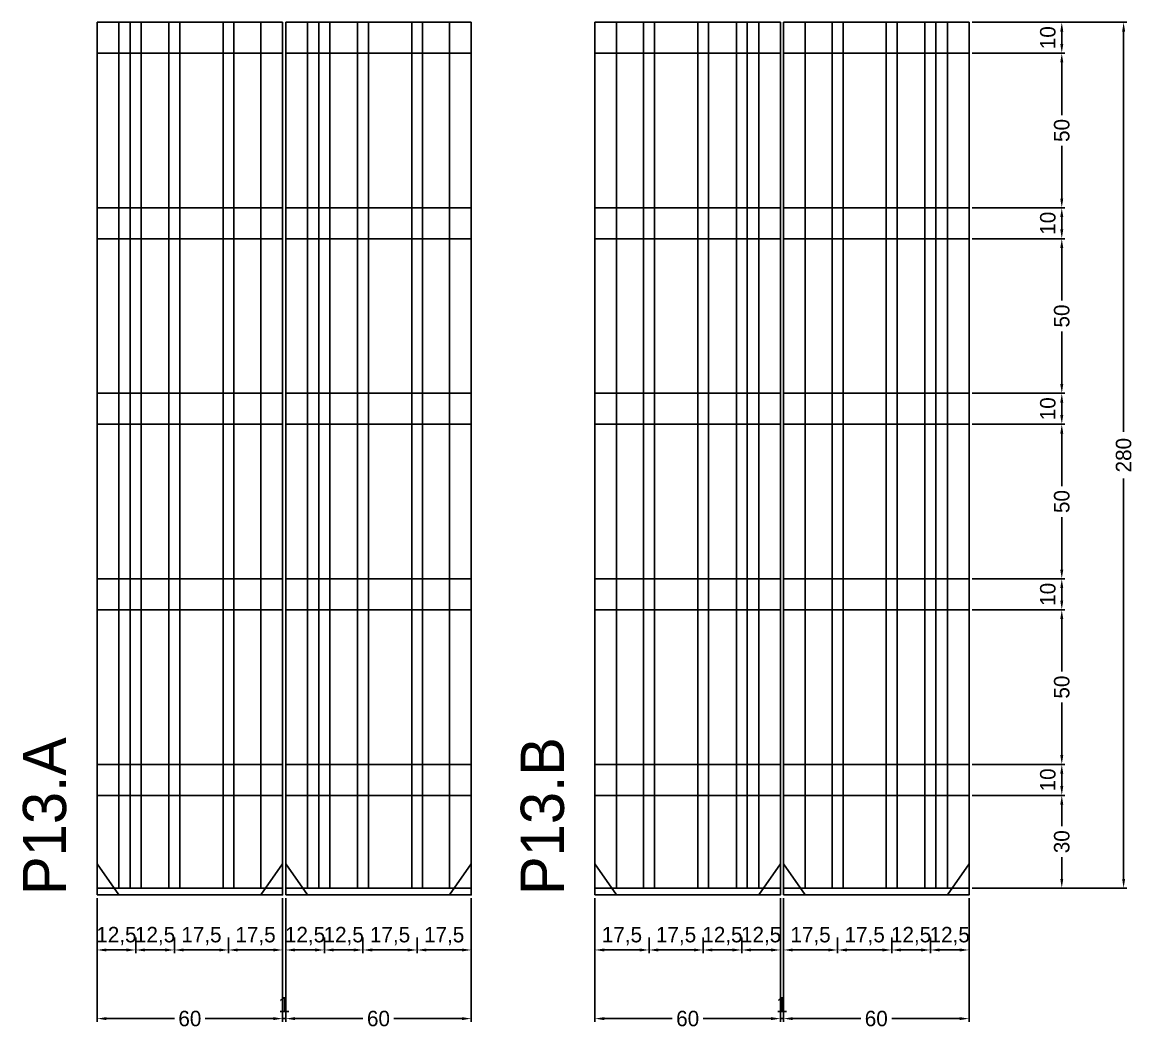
# Model space of a CAD drawing. Header units: centimetres. Extents: x -8500 to 4335, y -467 to 295.
# Drawn here: x 3975.8 to 4335.3, y -43.3 to 282.2 of the extents above; entities that cross this region are included whole.
import ezdxf

# ---------------------------------------------------------------- set-up
doc = ezdxf.new("R2010")
doc.units = ezdxf.units.CM
for name, color, linetype in [('COTA', 241, 'Continuous'), ('NOMENCLATURA', 7, 'Continuous'), ('SARR_2.2x10', 60, 'Continuous'), ('SARR_2.2x7', 40, 'Continuous'), ('SARR_3.5x7', 81, 'Continuous')]:
    doc.layers.add(name, color=color, linetype=linetype)
doc.dimstyles.new('PAINEL-NOVA', dxfattribs={"dimtxt": 5, "dimasz": 3, "dimexe": 1, "dimexo": 1, "dimgap": 1, "dimtad": 1, "dimcen": 2.5, "dimazin": 3, "dimtfac": 1, "dimtmove": 0, "dimatfit": 3})

# ---------------------------------------------------------------- blocks, each defined once
blk = doc.blocks.new('_CLOSEDFILLED')
at = {"color": 0, "linetype": 'BYBLOCK'}
blk.add_solid([(-1, 0.16), (0, 0), (-1, -0.16)], dxfattribs=at)
blk = doc.blocks.new('*D51')
for p, q in [((4000, -1), (4000, -41)), ((4060, -1), (4060, -41)), ((4003, -40), (4025, -40)), ((4035, -40), (4057, -40))]:
    blk.add_line(p, q)
at = {"layer": 'Defpoints'}
for p in [(4000, 0), (4060, 0), (4000, -40)]:
    blk.add_point(p, dxfattribs=at)
at = {"layer": 'COTA', "xscale": 3, "yscale": 3, "rotation": 180}
blk.add_blockref('_CLOSEDFILLED', (4000, -40), dxfattribs=at)
at = {"layer": 'COTA', "xscale": 3, "yscale": 3}
blk.add_blockref('_CLOSEDFILLED', (4060, -40), dxfattribs=at)
at = {"layer": 'COTA', "insert": (4030, -40), "char_height": 5, "attachment_point": 5}
blk.add_mtext('60', dxfattribs=at)
blk = doc.blocks.new('GRA-E')
at = {"layer": 'SARR_2.2x7'}
blk.add_lwpolyline([(0, 0), (7, 0), (0, 10)], close=True, dxfattribs=at)
blk = doc.blocks.new('GRA-D')
at = {"layer": 'SARR_2.2x7'}
blk.add_lwpolyline([(0, 0), (7, 0), (7, 10)], close=True, dxfattribs=at)
blk = doc.blocks.new('*D57')
for p, q in [((4061, -1), (4061, -41)), ((4121, -1), (4121, -41)), ((4064, -40), (4086, -40)), ((4096, -40), (4118, -40))]:
    blk.add_line(p, q)
at = {"layer": 'Defpoints'}
for p in [(4061, 0), (4121, 0), (4061, -40)]:
    blk.add_point(p, dxfattribs=at)
at = {"layer": 'COTA', "xscale": 3, "yscale": 3, "rotation": 180}
blk.add_blockref('_CLOSEDFILLED', (4061, -40), dxfattribs=at)
at = {"layer": 'COTA', "xscale": 3, "yscale": 3}
blk.add_blockref('_CLOSEDFILLED', (4121, -40), dxfattribs=at)
at = {"layer": 'COTA', "insert": (4091, -40), "char_height": 5, "attachment_point": 5}
blk.add_mtext('60', dxfattribs=at)
blk = doc.blocks.new('*D62')
for p, q in [((4161, -1), (4161, -41)), ((4221, -1), (4221, -41)), ((4164, -40), (4186, -40)), ((4196, -40), (4218, -40))]:
    blk.add_line(p, q)
at = {"layer": 'Defpoints'}
for p in [(4161, 0), (4221, 0), (4161, -40)]:
    blk.add_point(p, dxfattribs=at)
at = {"layer": 'COTA', "xscale": 3, "yscale": 3, "rotation": 180}
blk.add_blockref('_CLOSEDFILLED', (4161, -40), dxfattribs=at)
at = {"layer": 'COTA', "xscale": 3, "yscale": 3}
blk.add_blockref('_CLOSEDFILLED', (4221, -40), dxfattribs=at)
at = {"layer": 'COTA', "insert": (4191, -40), "char_height": 5, "attachment_point": 5}
blk.add_mtext('60', dxfattribs=at)
blk = doc.blocks.new('*D68')
for p, q in [((4222, -1), (4222, -41)), ((4282, -1), (4282, -41)), ((4225, -40), (4247, -40)), ((4257, -40), (4279, -40))]:
    blk.add_line(p, q)
at = {"layer": 'Defpoints'}
for p in [(4222, 0), (4282, 0), (4222, -40)]:
    blk.add_point(p, dxfattribs=at)
at = {"layer": 'COTA', "xscale": 3, "yscale": 3, "rotation": 180}
blk.add_blockref('_CLOSEDFILLED', (4222, -40), dxfattribs=at)
at = {"layer": 'COTA', "xscale": 3, "yscale": 3}
blk.add_blockref('_CLOSEDFILLED', (4282, -40), dxfattribs=at)
at = {"layer": 'COTA', "insert": (4252, -40), "char_height": 5, "attachment_point": 5}
blk.add_mtext('60', dxfattribs=at)
blk = doc.blocks.new('*D69')
for p, q in [((4283, 282.2), (4333, 282.2)), ((4332, 149.7), (4332, 279.2)), ((4332, 5.2), (4332, 134.7)), ((4283, 2.2), (4333, 2.2))]:
    blk.add_line(p, q)
at = {"layer": 'Defpoints'}
for p in [(4282, 282.2), (4282, 2.2), (4332, 2.2)]:
    blk.add_point(p, dxfattribs=at)
at = {"layer": 'COTA', "xscale": 3, "yscale": 3}
for p, rotation in [((4332, 282.2), 90), ((4332, 2.2), 270)]:
    blk.add_blockref('_CLOSEDFILLED', p, dxfattribs=dict(at, rotation=rotation))
at = {"layer": 'COTA', "insert": (4332, 142.2), "char_height": 5, "attachment_point": 5, "rotation": 90}
blk.add_mtext('280', dxfattribs=at)
blk = doc.blocks.new('*D70')
for p, q in [((4283, 32.2), (4313, 32.2)), ((4312, 22.2), (4312, 29.2)), ((4312, 5.2), (4312, 12.2)), ((4283, 2.2), (4313, 2.2))]:
    blk.add_line(p, q)
at = {"layer": 'Defpoints'}
for p in [(4282, 32.2), (4282, 2.2), (4312, 2.2)]:
    blk.add_point(p, dxfattribs=at)
at = {"layer": 'COTA', "xscale": 3, "yscale": 3}
for p, rotation in [((4312, 32.2), 90), ((4312, 2.2), 270)]:
    blk.add_blockref('_CLOSEDFILLED', p, dxfattribs=dict(at, rotation=rotation))
at = {"layer": 'COTA', "insert": (4312, 17.2), "char_height": 5, "attachment_point": 5, "rotation": 90}
blk.add_mtext('30', dxfattribs=at)
blk = doc.blocks.new('*D71')
for p, q in [((4283, 42.2), (4313, 42.2)), ((4312, 35.2), (4312, 39.2)), ((4283, 32.2), (4313, 32.2))]:
    blk.add_line(p, q)
at = {"layer": 'Defpoints'}
for p in [(4282, 42.2), (4282, 32.2), (4312, 32.2)]:
    blk.add_point(p, dxfattribs=at)
at = {"layer": 'COTA', "xscale": 3, "yscale": 3}
for p, rotation in [((4312, 42.2), 90), ((4312, 32.2), 270)]:
    blk.add_blockref('_CLOSEDFILLED', p, dxfattribs=dict(at, rotation=rotation))
at = {"layer": 'COTA', "insert": (4307.5, 37.2), "char_height": 5, "attachment_point": 5, "rotation": 90}
blk.add_mtext('10', dxfattribs=at)
blk = doc.blocks.new('*D72')
for p, q in [((4283, 92.2), (4313, 92.2)), ((4312, 72.2), (4312, 89.2)), ((4312, 45.2), (4312, 62.2)), ((4283, 42.2), (4313, 42.2))]:
    blk.add_line(p, q)
at = {"layer": 'Defpoints'}
for p in [(4282, 92.2), (4282, 42.2), (4312, 42.2)]:
    blk.add_point(p, dxfattribs=at)
at = {"layer": 'COTA', "xscale": 3, "yscale": 3}
for p, rotation in [((4312, 92.2), 90), ((4312, 42.2), 270)]:
    blk.add_blockref('_CLOSEDFILLED', p, dxfattribs=dict(at, rotation=rotation))
at = {"layer": 'COTA', "insert": (4312, 67.2), "char_height": 5, "attachment_point": 5, "rotation": 90}
blk.add_mtext('50', dxfattribs=at)
blk = doc.blocks.new('*D73')
for p, q in [((4283, 102.2), (4313, 102.2)), ((4312, 95.2), (4312, 99.2)), ((4283, 92.2), (4313, 92.2))]:
    blk.add_line(p, q)
at = {"layer": 'Defpoints'}
for p in [(4282, 102.2), (4282, 92.2), (4312, 92.2)]:
    blk.add_point(p, dxfattribs=at)
at = {"layer": 'COTA', "xscale": 3, "yscale": 3}
for p, rotation in [((4312, 102.2), 90), ((4312, 92.2), 270)]:
    blk.add_blockref('_CLOSEDFILLED', p, dxfattribs=dict(at, rotation=rotation))
at = {"layer": 'COTA', "insert": (4307.5, 97.2), "char_height": 5, "attachment_point": 5, "rotation": 90}
blk.add_mtext('10', dxfattribs=at)
blk = doc.blocks.new('*D74')
for p, q in [((4283, 152.2), (4313, 152.2)), ((4312, 132.2), (4312, 149.2)), ((4312, 105.2), (4312, 122.2)), ((4283, 102.2), (4313, 102.2))]:
    blk.add_line(p, q)
at = {"layer": 'Defpoints'}
for p in [(4282, 152.2), (4282, 102.2), (4312, 102.2)]:
    blk.add_point(p, dxfattribs=at)
at = {"layer": 'COTA', "xscale": 3, "yscale": 3}
for p, rotation in [((4312, 152.2), 90), ((4312, 102.2), 270)]:
    blk.add_blockref('_CLOSEDFILLED', p, dxfattribs=dict(at, rotation=rotation))
at = {"layer": 'COTA', "insert": (4312, 127.2), "char_height": 5, "attachment_point": 5, "rotation": 90}
blk.add_mtext('50', dxfattribs=at)
blk = doc.blocks.new('*D75')
for p, q in [((4283, 162.2), (4313, 162.2)), ((4312, 155.2), (4312, 159.2)), ((4283, 152.2), (4313, 152.2))]:
    blk.add_line(p, q)
at = {"layer": 'Defpoints'}
for p in [(4282, 162.2), (4282, 152.2), (4312, 152.2)]:
    blk.add_point(p, dxfattribs=at)
at = {"layer": 'COTA', "xscale": 3, "yscale": 3}
for p, rotation in [((4312, 162.2), 90), ((4312, 152.2), 270)]:
    blk.add_blockref('_CLOSEDFILLED', p, dxfattribs=dict(at, rotation=rotation))
at = {"layer": 'COTA', "insert": (4307.5, 157.2), "char_height": 5, "attachment_point": 5, "rotation": 90}
blk.add_mtext('10', dxfattribs=at)
blk = doc.blocks.new('*D76')
for p, q in [((4283, 212.2), (4313, 212.2)), ((4312, 192.2), (4312, 209.2)), ((4312, 165.2), (4312, 182.2)), ((4283, 162.2), (4313, 162.2))]:
    blk.add_line(p, q)
at = {"layer": 'Defpoints'}
for p in [(4282, 212.2), (4282, 162.2), (4312, 162.2)]:
    blk.add_point(p, dxfattribs=at)
at = {"layer": 'COTA', "xscale": 3, "yscale": 3}
for p, rotation in [((4312, 212.2), 90), ((4312, 162.2), 270)]:
    blk.add_blockref('_CLOSEDFILLED', p, dxfattribs=dict(at, rotation=rotation))
at = {"layer": 'COTA', "insert": (4312, 187.2), "char_height": 5, "attachment_point": 5, "rotation": 90}
blk.add_mtext('50', dxfattribs=at)
blk = doc.blocks.new('*D77')
for p, q in [((4283, 222.2), (4313, 222.2)), ((4312, 215.2), (4312, 219.2)), ((4283, 212.2), (4313, 212.2))]:
    blk.add_line(p, q)
at = {"layer": 'Defpoints'}
for p in [(4282, 222.2), (4282, 212.2), (4312, 212.2)]:
    blk.add_point(p, dxfattribs=at)
at = {"layer": 'COTA', "xscale": 3, "yscale": 3}
for p, rotation in [((4312, 222.2), 90), ((4312, 212.2), 270)]:
    blk.add_blockref('_CLOSEDFILLED', p, dxfattribs=dict(at, rotation=rotation))
at = {"layer": 'COTA', "insert": (4307.5, 217.2), "char_height": 5, "attachment_point": 5, "rotation": 90}
blk.add_mtext('10', dxfattribs=at)
blk = doc.blocks.new('*D78')
for p, q in [((4283, 272.2), (4313, 272.2)), ((4312, 252.2), (4312, 269.2)), ((4312, 225.2), (4312, 242.2)), ((4283, 222.2), (4313, 222.2))]:
    blk.add_line(p, q)
at = {"layer": 'Defpoints'}
for p in [(4282, 272.2), (4282, 222.2), (4312, 222.2)]:
    blk.add_point(p, dxfattribs=at)
at = {"layer": 'COTA', "xscale": 3, "yscale": 3}
for p, rotation in [((4312, 272.2), 90), ((4312, 222.2), 270)]:
    blk.add_blockref('_CLOSEDFILLED', p, dxfattribs=dict(at, rotation=rotation))
at = {"layer": 'COTA', "insert": (4312, 247.2), "char_height": 5, "attachment_point": 5, "rotation": 90}
blk.add_mtext('50', dxfattribs=at)
blk = doc.blocks.new('*D79')
for p, q in [((4283, 282.2), (4313, 282.2)), ((4312, 275.2), (4312, 279.2)), ((4283, 272.2), (4313, 272.2))]:
    blk.add_line(p, q)
at = {"layer": 'Defpoints'}
for p in [(4282, 282.2), (4282, 272.2), (4312, 272.2)]:
    blk.add_point(p, dxfattribs=at)
at = {"layer": 'COTA', "xscale": 3, "yscale": 3}
for p, rotation in [((4312, 282.2), 90), ((4312, 272.2), 270)]:
    blk.add_blockref('_CLOSEDFILLED', p, dxfattribs=dict(at, rotation=rotation))
at = {"layer": 'COTA', "insert": (4307.5, 277.2), "char_height": 5, "attachment_point": 5, "rotation": 90}
blk.add_mtext('10', dxfattribs=at)

msp = doc.modelspace()

# ---------------------------------------------------------------- linework, layer by layer
at = {"layer": 'SARR_2.2x10'}
for p, q in [((4060, 282.2), (4000, 282.2)), ((4000, 282.2), (4000, 272.2)), ((4060, 272.2), (4060, 282.2)), ((4121, 282.2), (4061, 282.2)), ((4061, 282.2), (4061, 272.2)), ((4121, 272.2), (4121, 282.2)), ((4221, 282.2), (4161, 282.2)), ((4161, 282.2), (4161, 272.2)), ((4221, 272.2), (4221, 282.2)), ((4282, 282.2), (4222, 282.2)), ((4222, 282.2), (4222, 272.2)), ((4282, 272.2), (4282, 282.2)), ((4000, 272.2), (4060, 272.2)), ((4061, 272.2), (4121, 272.2)), ((4161, 272.2), (4221, 272.2)), ((4222, 272.2), (4282, 272.2)), ((4060, 222.2), (4000, 222.2)), ((4000, 222.2), (4000, 212.2)), ((4060, 212.2), (4060, 222.2)), ((4121, 222.2), (4061, 222.2)), ((4061, 222.2), (4061, 212.2)), ((4121, 212.2), (4121, 222.2)), ((4221, 222.2), (4161, 222.2)), ((4161, 222.2), (4161, 212.2)), ((4221, 212.2), (4221, 222.2)), ((4282, 222.2), (4222, 222.2)), ((4222, 222.2), (4222, 212.2)), ((4282, 212.2), (4282, 222.2)), ((4000, 212.2), (4060, 212.2)), ((4061, 212.2), (4121, 212.2)), ((4161, 212.2), (4221, 212.2)), ((4222, 212.2), (4282, 212.2)), ((4060, 162.2), (4000, 162.2)), ((4000, 162.2), (4000, 152.2)), ((4060, 152.2), (4060, 162.2)), ((4121, 162.2), (4061, 162.2)), ((4061, 162.2), (4061, 152.2)), ((4121, 152.2), (4121, 162.2)), ((4221, 162.2), (4161, 162.2)), ((4161, 162.2), (4161, 152.2)), ((4221, 152.2), (4221, 162.2)), ((4282, 162.2), (4222, 162.2)), ((4222, 162.2), (4222, 152.2)), ((4282, 152.2), (4282, 162.2)), ((4000, 152.2), (4060, 152.2)), ((4061, 152.2), (4121, 152.2)), ((4161, 152.2), (4221, 152.2)), ((4222, 152.2), (4282, 152.2)), ((4060, 102.2), (4000, 102.2)), ((4000, 102.2), (4000, 92.2)), ((4060, 92.2), (4060, 102.2)), ((4121, 102.2), (4061, 102.2)), ((4061, 102.2), (4061, 92.2)), ((4121, 92.2), (4121, 102.2)), ((4221, 102.2), (4161, 102.2)), ((4161, 102.2), (4161, 92.2)), ((4221, 92.2), (4221, 102.2)), ((4282, 102.2), (4222, 102.2)), ((4222, 102.2), (4222, 92.2)), ((4282, 92.2), (4282, 102.2)), ((4000, 92.2), (4060, 92.2)), ((4061, 92.2), (4121, 92.2)), ((4161, 92.2), (4221, 92.2)), ((4222, 92.2), (4282, 92.2)), ((4060, 42.2), (4000, 42.2)), ((4000, 42.2), (4000, 32.2)), ((4060, 32.2), (4060, 42.2)), ((4121, 42.2), (4061, 42.2)), ((4061, 42.2), (4061, 32.2)), ((4121, 32.2), (4121, 42.2)), ((4221, 42.2), (4161, 42.2)), ((4161, 42.2), (4161, 32.2)), ((4221, 32.2), (4221, 42.2)), ((4282, 42.2), (4222, 42.2)), ((4222, 42.2), (4222, 32.2)), ((4282, 32.2), (4282, 42.2)), ((4000, 32.2), (4060, 32.2)), ((4061, 32.2), (4121, 32.2)), ((4161, 32.2), (4221, 32.2)), ((4222, 32.2), (4282, 32.2))]:
    msp.add_line(p, q, dxfattribs=at)
at = {"layer": 'SARR_2.2x7'}
for p, q in [((4007, 282.2), (4000, 282.2)), ((4000, 282.2), (4000, 2.2)), ((4007, 2.2), (4007, 282.2)), ((4060, 282.2), (4053, 282.2)), ((4053, 282.2), (4053, 2.2)), ((4060, 2.2), (4060, 282.2)), ((4068, 282.2), (4061, 282.2)), ((4061, 282.2), (4061, 2.2)), ((4068, 2.2), (4068, 282.2)), ((4121, 282.2), (4114, 282.2)), ((4114, 282.2), (4114, 2.2)), ((4121, 2.2), (4121, 282.2)), ((4168, 282.2), (4161, 282.2)), ((4161, 282.2), (4161, 2.2)), ((4168, 2.2), (4168, 282.2)), ((4221, 282.2), (4214, 282.2)), ((4214, 282.2), (4214, 2.2)), ((4221, 2.2), (4221, 282.2)), ((4229, 282.2), (4222, 282.2)), ((4222, 282.2), (4222, 2.2)), ((4229, 2.2), (4229, 282.2)), ((4282, 282.2), (4275, 282.2)), ((4275, 282.2), (4275, 2.2)), ((4282, 2.2), (4282, 282.2)), ((4060, 2.2), (4000, 2.2)), ((4000, 2.2), (4000, 0)), ((4000, 2.2), (4007, 2.2)), ((4000, 0), (4060, 0)), ((4053, 2.2), (4060, 2.2)), ((4060, 0), (4060, 2.2)), ((4121, 2.2), (4061, 2.2)), ((4061, 2.2), (4061, 0)), ((4061, 2.2), (4068, 2.2)), ((4061, 0), (4121, 0)), ((4114, 2.2), (4121, 2.2)), ((4121, 0), (4121, 2.2)), ((4221, 2.2), (4161, 2.2)), ((4161, 2.2), (4161, 0)), ((4161, 2.2), (4168, 2.2)), ((4161, 0), (4221, 0)), ((4214, 2.2), (4221, 2.2)), ((4221, 0), (4221, 2.2)), ((4282, 2.2), (4222, 2.2)), ((4222, 2.2), (4222, 0)), ((4222, 2.2), (4229, 2.2)), ((4222, 0), (4282, 0)), ((4275, 2.2), (4282, 2.2)), ((4282, 0), (4282, 2.2))]:
    msp.add_line(p, q, dxfattribs=at)
at = {"layer": 'SARR_3.5x7'}
for p, q in [((4014.25, 282.2), (4010.75, 282.2)), ((4010.75, 282.2), (4010.75, 2.2)), ((4014.25, 2.2), (4014.25, 282.2)), ((4026.75, 282.2), (4023.25, 282.2)), ((4023.25, 282.2), (4023.25, 2.2)), ((4026.75, 2.2), (4026.75, 282.2)), ((4044.25, 282.2), (4040.75, 282.2)), ((4040.75, 282.2), (4040.75, 2.2)), ((4044.25, 2.2), (4044.25, 282.2)), ((4075.25, 282.2), (4071.75, 282.2)), ((4071.75, 282.2), (4071.75, 2.2)), ((4075.25, 2.2), (4075.25, 282.2)), ((4087.75, 282.2), (4084.25, 282.2)), ((4084.25, 282.2), (4084.25, 2.2)), ((4087.75, 2.2), (4087.75, 282.2)), ((4105.25, 282.2), (4101.75, 282.2)), ((4101.75, 282.2), (4101.75, 2.2)), ((4105.25, 2.2), (4105.25, 282.2)), ((4180.25, 282.2), (4176.75, 282.2)), ((4176.75, 282.2), (4176.75, 2.2)), ((4180.25, 2.2), (4180.25, 282.2)), ((4197.75, 282.2), (4194.25, 282.2)), ((4194.25, 282.2), (4194.25, 2.2)), ((4197.75, 2.2), (4197.75, 282.2)), ((4210.25, 282.2), (4206.75, 282.2)), ((4206.75, 282.2), (4206.75, 2.2)), ((4210.25, 2.2), (4210.25, 282.2)), ((4241.25, 282.2), (4237.75, 282.2)), ((4237.75, 282.2), (4237.75, 2.2)), ((4241.25, 2.2), (4241.25, 282.2)), ((4258.75, 282.2), (4255.25, 282.2)), ((4255.25, 282.2), (4255.25, 2.2)), ((4258.75, 2.2), (4258.75, 282.2)), ((4271.25, 282.2), (4267.75, 282.2)), ((4267.75, 282.2), (4267.75, 2.2)), ((4271.25, 2.2), (4271.25, 282.2)), ((4010.75, 2.2), (4014.25, 2.2)), ((4023.25, 2.2), (4026.75, 2.2)), ((4040.75, 2.2), (4044.25, 2.2)), ((4071.75, 2.2), (4075.25, 2.2)), ((4084.25, 2.2), (4087.75, 2.2)), ((4101.75, 2.2), (4105.25, 2.2)), ((4176.75, 2.2), (4180.25, 2.2)), ((4194.25, 2.2), (4197.75, 2.2)), ((4206.75, 2.2), (4210.25, 2.2)), ((4237.75, 2.2), (4241.25, 2.2)), ((4255.25, 2.2), (4258.75, 2.2)), ((4267.75, 2.2), (4271.25, 2.2))]:
    msp.add_line(p, q, dxfattribs=at)

# ---------------------------------------------------------------- block references
at = {"layer": 'SARR_2.2x7'}
for name, p in [('GRA-E', (4000, 0)), ('GRA-D', (4053, 0)), ('GRA-E', (4061, 0)), ('GRA-D', (4114, 0)), ('GRA-E', (4161, 0)), ('GRA-D', (4214, 0)), ('GRA-E', (4222, 0)), ('GRA-D', (4275, 0))]:
    msp.add_blockref(name, p, dxfattribs=at)

# ---------------------------------------------------------------- texts
at = {"layer": 'NOMENCLATURA'}
for s, p in [('P13.A', (3990, 0)), ('P13.B', (4151, 0))]:
    msp.add_text(s, height=14, rotation=90, dxfattribs=at).set_placement(p)

# ---------------------------------------------------------------- dimensions: what is measured, and where the dimension line sits
at = {"layer": 'COTA'}
for base, p1, p2, picture, middle in [((4332, 2.2), (4282, 2.2), (4282, 282.2), '*D69', (4332, 142.2)), ((4312, 272.2), (4282, 272.2), (4282, 282.2), '*D79', (4307.5, 277.2)), ((4312, 222.2), (4282, 222.2), (4282, 272.2), '*D78', (4312, 247.2)), ((4312, 212.2), (4282, 212.2), (4282, 222.2), '*D77', (4307.5, 217.2)), ((4312, 162.2), (4282, 162.2), (4282, 212.2), '*D76', (4312, 187.2)), ((4312, 152.2), (4282, 152.2), (4282, 162.2), '*D75', (4307.5, 157.2)), ((4312, 102.2), (4282, 102.2), (4282, 152.2), '*D74', (4312, 127.2)), ((4312, 92.2), (4282, 92.2), (4282, 102.2), '*D73', (4307.5, 97.2)), ((4312, 42.2), (4282, 42.2), (4282, 92.2), '*D72', (4312, 67.2)), ((4312, 32.2), (4282, 32.2), (4282, 42.2), '*D71', (4307.5, 37.2)), ((4312, 2.2), (4282, 2.2), (4282, 32.2), '*D70', (4312, 17.2))]:
    dim = msp.add_linear_dim(base=base, p1=p1, p2=p2, angle=90, dimstyle='PAINEL-NOVA', dxfattribs=at)
    dim.commit()
    dim.dimension.update_dxf_attribs({"geometry": picture, "text_midpoint": middle})
for base, p1, p2, picture, middle in [((4000, -40), (4000, 0), (4060, 0), '*D51', (4030, -40)), ((4061, -40), (4061, 0), (4121, 0), '*D57', (4091, -40)), ((4161, -40), (4161, 0), (4221, 0), '*D62', (4191, -40)), ((4222, -40), (4222, 0), (4282, 0), '*D68', (4252, -40))]:
    dim = msp.add_linear_dim(base=base, p1=p1, p2=p2, dimstyle='PAINEL-NOVA', dxfattribs=at)
    dim.commit()
    dim.dimension.update_dxf_attribs({"geometry": picture, "text_midpoint": middle})
for base, p1, p2 in [((4060, -40), (4060, 0), (4061, 0)), ((4221, -40), (4221, 0), (4222, 0)), ((4000, -17.8), (4000, -12.8), (4012.5, -12.8)), ((4012.5, -17.8), (4012.5, -12.8), (4025, -12.8)), ((4025, -17.8), (4025, -12.8), (4042.5, -12.8)), ((4042.5, -17.8), (4042.5, -12.8), (4060, -12.8)), ((4061, -17.8), (4061, -12.8), (4073.5, -12.8)), ((4073.5, -17.8), (4073.5, -12.8), (4086, -12.8)), ((4086, -17.8), (4086, -12.8), (4103.5, -12.8)), ((4103.5, -17.8), (4103.5, -12.8), (4121, -12.8)), ((4161, -17.8), (4161, -12.8), (4178.5, -12.8)), ((4178.5, -17.8), (4178.5, -12.8), (4196, -12.8)), ((4196, -17.8), (4196, -12.8), (4208.5, -12.8)), ((4208.5, -17.8), (4208.5, -12.8), (4221, -12.8)), ((4222, -17.8), (4222, -12.8), (4239.5, -12.8)), ((4239.5, -17.8), (4239.5, -12.8), (4257, -12.8)), ((4257, -17.8), (4257, -12.8), (4269.5, -12.8)), ((4269.5, -17.8), (4269.5, -12.8), (4282, -12.8))]:
    msp.add_linear_dim(base=base, p1=p1, p2=p2, dimstyle='PAINEL-NOVA', dxfattribs=at).render()

doc.saveas('drawing.dxf')
